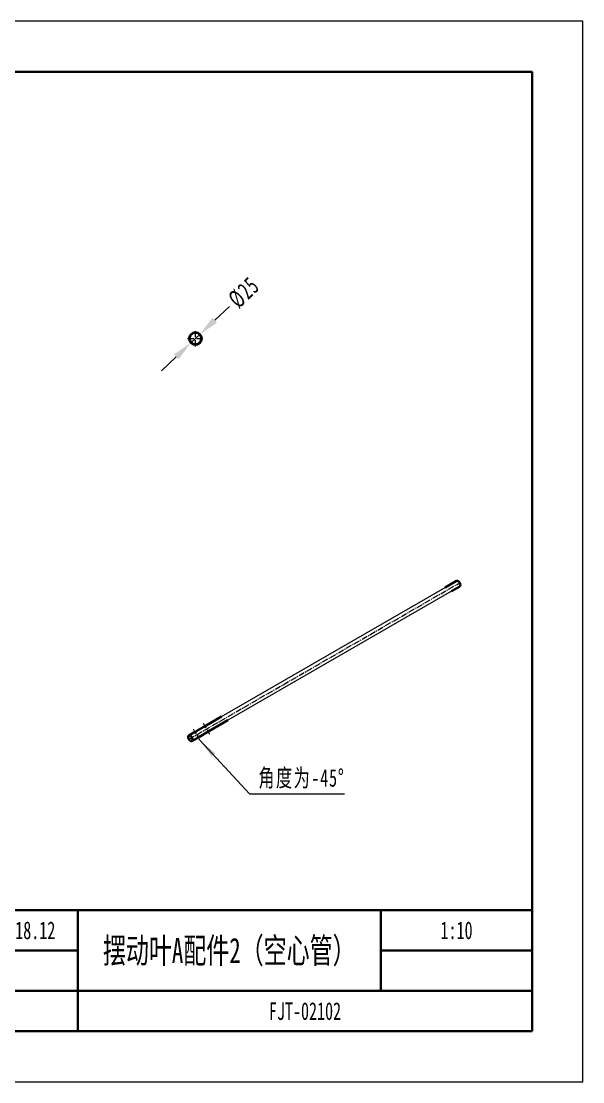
# Model space of a CAD drawing. Header units: millimetres. Extents: x -1485 to 9129, y -4612 to 1050.
# Drawn here: x 8017 to 9129, y -1050 to 1050 of the extents above; entities that cross this region are included whole.
import ezdxf
from ezdxf.enums import TextEntityAlignment as Align

# ---------------------------------------------------------------- set-up
doc = ezdxf.new("R2010")
doc.units = ezdxf.units.MM
doc.linetypes.add('点画线', pattern=[18, 12, -2, 2, -2])
doc.layers.get('0').update_dxf_attribs({"lineweight": 18})
for name, color, linetype, lineweight in [('中心线层', 1, '点画线', 18), ('尺寸线层', 3, 'Continuous', 18), ('粗实线层', 7, 'Continuous', 35), ('细实线层', 7, 'Continuous', 18)]:
    doc.layers.add(name, color=color, linetype=linetype, lineweight=lineweight)
doc.styles.add('标准', font='', dxfattribs={"width": 0.667})
doc.styles.get('标准').set_extended_font_data('宋体')
doc.dimstyles.new('标准', dxfattribs={"dimscale": 10, "dimtxt": 3.5, "dimasz": 4, "dimexe": 2, "dimexo": 0, "dimtad": 1, "dimdsep": 46, "dimtxsty": '标准', "dimblk": '_CAXARROW', "dimcen": 0, "dimdle": 8, "dimazin": 2, "dimtfac": 0.707107, "dimtdec": 3, "dimtmove": 2, "dimatfit": 3, "dimfxl": 0, "dimfrac": 2, "dimtolj": 1, "dimarcsym": 0})

# ---------------------------------------------------------------- blocks, each defined once
blk = doc.blocks.new('$CAXA_FRAME_13B17AC1$')
at = {"layer": '粗实线层'}
for p, q in [((138.5, 95), (-138.5, 95)), ((138.5, -95), (138.5, 95)), ((-138.5, -95), (138.5, -95))]:
    blk.add_line(p, q, dxfattribs=at)
at = {"layer": '细实线层'}
for p, q in [((148.5, 105), (-148.5, 105)), ((148.5, -105), (148.5, 105)), ((-148.5, -105), (148.5, -105))]:
    blk.add_line(p, q, dxfattribs=at)
at = {"layer": '尺寸线层', "style": '标准', "width": 0.667}
blk.add_attdef('图纸编号', text='', height=5.19, rotation=180, dxfattribs=at).set_placement((-113.5, 90), align=Align.MIDDLE_CENTER)
blk = doc.blocks.new('$CAXA_TITLE_151E506F$')
at = {"layer": '粗实线层'}
for p, q in [((-140, 24), (-140, 0)), ((-140, 24), (0, 24)), ((-90, 24), (-90, 0)), ((-30, 24), (-30, 8)), ((0, 24), (0, 0)), ((0, 24), (0, 8)), ((-140, 16), (-90, 16)), ((-30, 16), (0, 16)), ((-140, 8), (0, 8)), ((-140, 0), (0, 0))]:
    blk.add_line(p, q, dxfattribs=at)
at = {"layer": '细实线层'}
for p, q in [((-130, 24), (-130, 8)), ((-110, 24), (-110, 8))]:
    blk.add_line(p, q, dxfattribs=at)
at = {"layer": '尺寸线层', "char_height": 3.481, "width": 18, "attachment_point": 5, "line_spacing_factor": 0.963108, "style": '标准'}
for s, insert in [('\\T1.1;制图', (-135, 20)), ('\\T1.1;校核', (-135, 12))]:
    blk.add_mtext(s, dxfattribs=dict(at, insert=insert))
at = {"layer": '尺寸线层', "style": '标准', "width": 0.667}
for tag, height, p in [('制图签名', 3.63, (-120, 20)), ('制图日期', 3.63, (-100, 20)), ('图纸比例', 3.63, (-15, 20)), ('图纸名称', 5.19, (-60, 16)), ('校核签名', 3.63, (-120, 12)), ('校核日期', 3.63, (-100, 12)), ('重量', 3.63, (-15, 12)), ('院校名称', 3.63, (-115, 4)), ('图纸编号', 3.63, (-45, 4))]:
    blk.add_attdef(tag, text='', height=height, dxfattribs=at).set_placement(p, align=Align.MIDDLE_CENTER)
blk = doc.blocks.new('*X17')
at = {"layer": '尺寸线层'}
for points in [[(8396, 462.7), (8405.2, 453), (8371.6, 430.3)], [(8329.1, 380.7), (8319.9, 390.3), (8353.5, 413.1)]]:
    blk.add_hatch(color=0, dxfattribs=at).paths.add_polyline_path(points, flags=0)
at = {"layer": '尺寸线层', "color": 0, "lineweight": -2}
for p, q in [((8400.6, 457.8), (8429.6, 485.4)), ((8353.5, 413.1), (8371.6, 430.3)), ((8324.5, 385.5), (8295.5, 357.9))]:
    blk.add_line(p, q, dxfattribs=at)
at = {"layer": '尺寸线层', "color": 0, "lineweight": 18, "insert": (8458.5, 512.8), "char_height": 35, "width": 127.589, "attachment_point": 5, "rotation": 43.5343, "line_spacing_factor": 1.15057, "style": '标准'}
blk.add_mtext('\\T1.1;%%C25', dxfattribs=at)
blk = doc.blocks.new('_CAXARROW')
blk.add_hatch(color=0).paths.add_polyline_path([(0, 0), (-1, 0.125), (-1, -0.125)], flags=0)
blk = doc.blocks.new('*X18')
at = {"layer": '尺寸线层', "linetype": 'Continuous', "lineweight": 18}
blk.add_hatch(color=0, dxfattribs=at).paths.add_polyline_path([(7443.3, 106.1), (7474.2, 80.2), (7466.8, 73.4)], flags=0)
at = {"layer": '尺寸线层', "color": 0, "lineweight": 18}
for p, q in [((7443.3, 106.1), (7541.9, 0)), ((7541.9, 0), (7729.7, 0))]:
    blk.add_line(p, q, dxfattribs=at)
at = {"layer": '尺寸线层', "color": 0, "lineweight": 18, "insert": (7644.4, 29.5), "char_height": 35, "width": 341.124, "attachment_point": 5, "line_spacing_factor": 1.15057, "style": '标准'}
blk.add_mtext('\\T1.1;角度为-45%%D', dxfattribs=at)

msp = doc.modelspace()

# ---------------------------------------------------------------- linework, layer by layer
for p, q in [((8414.28, -326.989), (8856.924, -71.428)), ((8869.418, -78.648), (8426.776, -334.208))]:
    msp.add_line(p, q)
at = {"layer": '中心线层'}
for p, q in [((8347.047, 421.661), (8378.047, 421.661)), ((8362.547, 406.161), (8362.547, 437.161)), ((8349.338, -371.7), (8885.925, -61.901)), ((8371.135, -373.652), (8358.546, -351.847)), ((8390.934, -362.221), (8378.345, -340.416))]:
    msp.add_line(p, q, dxfattribs=at)
at = {"layer": '粗实线层', "lineweight": 35}
for p, q in [((8359.593, 433.807), (8359.591, 433.809)), ((8374.695, 418.705), (8374.693, 418.707)), ((8879.671, -58.295), (8856.924, -71.428)), ((8869.418, -78.648), (8885.921, -69.12)), ((8414.28, -326.989), (8383.807, -344.582)), ((8390.059, -355.407), (8426.776, -334.208)), ((8379.22, -347.23), (8364.008, -356.013)), ((8359.421, -358.661), (8349.341, -364.481)), ((8355.591, -375.307), (8365.673, -369.486)), ((8370.26, -366.838), (8385.472, -358.055))]:
    msp.add_line(p, q, dxfattribs=at)
for radius in [12.5, 11.5]:
    msp.add_circle((8362.547, 421.661), radius, dxfattribs=at)
msp.add_ellipse((8882.796, -63.708), major_axis=(3.125, -5.413), ratio=0.57735027, start_param=0, end_param=3.14159255, dxfattribs=at)
for major_axis in [(3.125, -5.413), (2.875, -4.98)]:
    msp.add_ellipse((8352.466, -369.894), major_axis=major_axis, ratio=0.57735027, dxfattribs=at)
for points, knots in [([(8362.01, -357.85), (8362.028, -357.832), (8362.046, -357.814), (8362.083, -357.777), (8362.102, -357.757), (8362.14, -357.718), (8362.159, -357.699), (8362.255, -357.602), (8362.33, -357.524), (8362.479, -357.371), (8362.552, -357.295), (8362.698, -357.146), (8362.771, -357.072), (8362.861, -356.981), (8362.879, -356.963), (8362.915, -356.927), (8362.933, -356.91), (8362.987, -356.856), (8363.023, -356.822), (8363.128, -356.72), (8363.197, -356.654), (8363.332, -356.529), (8363.399, -356.47), (8363.53, -356.358), (8363.594, -356.305), (8363.665, -356.249), (8363.673, -356.243), (8363.689, -356.231), (8363.712, -356.213), (8363.766, -356.173), (8363.811, -356.141), (8363.899, -356.08), (8363.955, -356.044), (8364.063, -355.981), (8364.115, -355.954), (8364.177, -355.927), (8364.189, -355.921), (8364.213, -355.911), (8364.225, -355.907), (8364.26, -355.894), (8364.283, -355.886), (8364.348, -355.867), (8364.388, -355.86), (8364.462, -355.854), (8364.495, -355.855), (8364.533, -355.862), (8364.541, -355.864), (8364.555, -355.868), (8364.562, -355.87), (8364.582, -355.878), (8364.595, -355.884), (8364.629, -355.905), (8364.648, -355.923), (8364.679, -355.966), (8364.691, -355.992), (8364.7, -356.027), (8364.702, -356.034), (8364.704, -356.05), (8364.706, -356.057), (8364.708, -356.081), (8364.709, -356.097), (8364.708, -356.149), (8364.703, -356.185), (8364.685, -356.263), (8364.671, -356.304), (8364.644, -356.368), (8364.633, -356.39), (8364.616, -356.423), (8364.61, -356.435), (8364.598, -356.457), (8364.591, -356.469), (8364.556, -356.526), (8364.524, -356.573), (8364.449, -356.668), (8364.407, -356.715), (8364.313, -356.811), (8364.261, -356.859), (8364.175, -356.931), (8364.145, -356.955), (8364.081, -357.003), (8364.049, -357.027), (8363.981, -357.074), (8363.945, -357.097), (8363.891, -357.131), (8363.863, -357.149), (8363.83, -357.168), (8363.816, -357.177), (8363.806, -357.182), (8363.801, -357.185), (8363.796, -357.188)], [0, 0, 0, 0, 0.04634254, 0.04634254, 0.09564308, 0.09564308, 0.14494362, 0.14494362, 0.34214577, 0.34214577, 0.53934793, 0.53934793, 0.73655008, 0.73655008, 0.78585062, 0.78585062, 0.83515116, 0.83515116, 0.93375224, 0.93375224, 1.13095439, 1.13095439, 1.32815655, 1.32815655, 1.5253587, 1.5253587, 1.55000897, 1.55000897, 1.57465924, 1.62395978, 1.72256085, 1.72256085, 1.91976301, 1.91976301, 2.11696516, 2.11696516, 2.1662657, 2.1662657, 2.21556624, 2.21556624, 2.31416732, 2.31416732, 2.51136947, 2.51136947, 2.70857163, 2.70857163, 2.75787217, 2.75787217, 2.80717271, 2.80717271, 2.90577378, 2.90577378, 3.10297594, 3.10297594, 3.30017809, 3.30017809, 3.34947863, 3.34947863, 3.39877917, 3.39877917, 3.49738025, 3.49738025, 3.6945824, 3.6945824, 3.89178456, 3.89178456, 3.99038563, 3.99038563, 4.03968617, 4.03968617, 4.08898671, 4.08898671, 4.28618887, 4.28618887, 4.48339102, 4.48339102, 4.68059318, 4.68059318, 4.77919425, 4.77919425, 4.87779533, 4.87779533, 4.97639641, 4.97639641, 5.02569695, 5.05034722, 5.06267235, 5.06267235, 5.07499749, 5.07499749, 5.07499749, 5.07499749]), ([(8364.666, -356.296), (8364.662, -356.296), (8364.659, -356.297), (8364.645, -356.298), (8364.615, -356.302), (8364.584, -356.308), (8364.518, -356.325), (8364.472, -356.341), (8364.375, -356.383), (8364.323, -356.409), (8364.255, -356.448), (8364.241, -356.456), (8364.213, -356.473), (8364.199, -356.482), (8364.156, -356.509), (8364.128, -356.528), (8364.04, -356.59), (8363.979, -356.635), (8363.855, -356.733), (8363.792, -356.787), (8363.711, -356.859), (8363.694, -356.874), (8363.661, -356.903), (8363.644, -356.919), (8363.594, -356.965), (8363.561, -356.996), (8363.46, -357.093), (8363.392, -357.16), (8363.254, -357.299), (8363.184, -357.371), (8363.096, -357.464), (8363.078, -357.483), (8363.05, -357.513), (8363.039, -357.524), (8363.028, -357.536)], [0, 0, 0, 0, 0.02054117, 0.02054117, 0.07697328, 0.18983749, 0.18983749, 0.41556593, 0.41556593, 0.64129436, 0.64129436, 0.69772647, 0.69772647, 0.75415858, 0.75415858, 0.8670228, 0.8670228, 1.09275123, 1.09275123, 1.31847967, 1.31847967, 1.37491178, 1.37491178, 1.43134389, 1.43134389, 1.5442081, 1.5442081, 1.76993654, 1.76993654, 1.99566497, 1.99566497, 2.05209708, 2.05209708, 2.08618207, 2.08618207, 2.08618207, 2.08618207]), ([(8383.595, -345.757), (8383.518, -345.802), (8383.437, -345.845), (8383.268, -345.927), (8383.092, -346.006), (8382.903, -346.08), (8382.781, -346.124), (8382.757, -346.133), (8382.707, -346.15), (8382.633, -346.176), (8382.558, -346.2), (8382.407, -346.249), (8382.305, -346.28), (8382.099, -346.34), (8381.994, -346.369), (8381.863, -346.404), (8381.837, -346.411), (8381.784, -346.425), (8381.705, -346.446), (8381.626, -346.466), (8381.469, -346.506), (8381.365, -346.533), (8381.159, -346.585), (8381.056, -346.611), (8380.903, -346.65), (8380.853, -346.663), (8380.777, -346.682), (8380.752, -346.689), (8380.702, -346.702), (8380.677, -346.709), (8380.554, -346.741), (8380.458, -346.768), (8380.272, -346.821), (8380.181, -346.848), (8380.005, -346.903), (8379.92, -346.931), (8379.818, -346.967), (8379.797, -346.974), (8379.757, -346.989), (8379.698, -347.011), (8379.641, -347.033), (8379.531, -347.078), (8379.462, -347.108), (8379.334, -347.168), (8379.275, -347.199), (8379.219, -347.231), (8379.218, -347.232), (8379.216, -347.233)], [0, 0, 0, 0, 0.28923178, 0.28923178, 0.57846356, 0.86769534, 0.86769534, 0.94000329, 0.94000329, 1.01231124, 1.15692713, 1.15692713, 1.44615891, 1.44615891, 1.73539069, 1.73539069, 1.80769863, 1.80769863, 1.88000658, 2.02462247, 2.02462247, 2.31385425, 2.31385425, 2.60308603, 2.60308603, 2.74770192, 2.74770192, 2.82000987, 2.82000987, 2.89231781, 2.89231781, 3.1815496, 3.1815496, 3.47078138, 3.47078138, 3.76001316, 3.76001316, 3.8323211, 3.8323211, 3.90462905, 4.04924494, 4.04924494, 4.33847672, 4.33847672, 4.6277085, 4.6277085, 4.63464981, 4.63464981, 4.63464981, 4.63464981]), ([(8381.809, -346.419), (8381.827, -346.401), (8381.845, -346.383), (8381.882, -346.346), (8381.901, -346.326), (8381.939, -346.288), (8381.958, -346.268), (8382.054, -346.171), (8382.129, -346.093), (8382.278, -345.94), (8382.351, -345.864), (8382.497, -345.715), (8382.57, -345.641), (8382.66, -345.55), (8382.678, -345.532), (8382.714, -345.497), (8382.732, -345.479), (8382.786, -345.425), (8382.822, -345.391), (8382.927, -345.289), (8382.996, -345.223), (8383.131, -345.099), (8383.198, -345.039), (8383.329, -344.927), (8383.393, -344.874), (8383.464, -344.818), (8383.472, -344.812), (8383.488, -344.8), (8383.511, -344.782), (8383.565, -344.742), (8383.61, -344.71), (8383.698, -344.649), (8383.754, -344.613), (8383.862, -344.55), (8383.914, -344.523), (8383.976, -344.496), (8383.988, -344.49), (8384.012, -344.48), (8384.024, -344.476), (8384.059, -344.463), (8384.082, -344.455), (8384.147, -344.436), (8384.187, -344.429), (8384.261, -344.423), (8384.294, -344.424), (8384.332, -344.431), (8384.34, -344.433), (8384.354, -344.437), (8384.361, -344.439), (8384.381, -344.447), (8384.394, -344.453), (8384.428, -344.474), (8384.447, -344.492), (8384.478, -344.536), (8384.49, -344.561), (8384.499, -344.596), (8384.501, -344.604), (8384.503, -344.619), (8384.505, -344.626), (8384.507, -344.65), (8384.508, -344.666), (8384.507, -344.718), (8384.502, -344.754), (8384.484, -344.832), (8384.47, -344.873), (8384.443, -344.937), (8384.432, -344.959), (8384.415, -344.992), (8384.409, -345.004), (8384.397, -345.026), (8384.39, -345.038), (8384.355, -345.095), (8384.323, -345.142), (8384.248, -345.237), (8384.206, -345.285), (8384.112, -345.38), (8384.06, -345.428), (8383.974, -345.5), (8383.944, -345.524), (8383.88, -345.572), (8383.848, -345.596), (8383.78, -345.643), (8383.744, -345.666), (8383.69, -345.701), (8383.662, -345.718), (8383.629, -345.737), (8383.615, -345.746), (8383.605, -345.751), (8383.6, -345.754), (8383.595, -345.757)], [0, 0, 0, 0, 0.04634254, 0.04634254, 0.09564308, 0.09564308, 0.14494362, 0.14494362, 0.34214578, 0.34214578, 0.53934793, 0.53934793, 0.73655009, 0.73655009, 0.78585062, 0.78585062, 0.83515116, 0.83515116, 0.93375224, 0.93375224, 1.1309544, 1.1309544, 1.32815655, 1.32815655, 1.52535871, 1.52535871, 1.55000897, 1.55000897, 1.57465924, 1.62395978, 1.72256086, 1.72256086, 1.91976302, 1.91976302, 2.11696517, 2.11696517, 2.16626571, 2.16626571, 2.21556625, 2.21556625, 2.31416732, 2.31416732, 2.51136948, 2.51136948, 2.70857163, 2.70857163, 2.75787217, 2.75787217, 2.80717271, 2.80717271, 2.90577379, 2.90577379, 3.10297594, 3.10297594, 3.3001781, 3.3001781, 3.34947864, 3.34947864, 3.39877918, 3.39877918, 3.49738025, 3.49738025, 3.69458241, 3.69458241, 3.89178456, 3.89178456, 3.99038564, 3.99038564, 4.03968618, 4.03968618, 4.08898672, 4.08898672, 4.28618887, 4.28618887, 4.48339103, 4.48339103, 4.68059318, 4.68059318, 4.77919426, 4.77919426, 4.87779534, 4.87779534, 4.97639642, 4.97639642, 5.02569695, 5.05034722, 5.06267236, 5.06267236, 5.07499749, 5.07499749, 5.07499749, 5.07499749]), ([(8384.465, -344.865), (8384.461, -344.865), (8384.458, -344.866), (8384.444, -344.867), (8384.414, -344.871), (8384.383, -344.877), (8384.317, -344.894), (8384.271, -344.91), (8384.173, -344.952), (8384.122, -344.978), (8384.054, -345.017), (8384.04, -345.025), (8384.012, -345.042), (8383.998, -345.051), (8383.955, -345.078), (8383.927, -345.097), (8383.838, -345.159), (8383.778, -345.204), (8383.654, -345.303), (8383.591, -345.356), (8383.509, -345.428), (8383.493, -345.443), (8383.46, -345.473), (8383.443, -345.488), (8383.393, -345.534), (8383.36, -345.565), (8383.259, -345.662), (8383.191, -345.729), (8383.053, -345.868), (8382.983, -345.94), (8382.895, -346.033), (8382.877, -346.052), (8382.849, -346.082), (8382.838, -346.093), (8382.827, -346.105)], [0, 0, 0, 0, 0.0205412, 0.0205412, 0.07697331, 0.18983752, 0.18983752, 0.41556596, 0.41556596, 0.64129439, 0.64129439, 0.6977265, 0.6977265, 0.75415861, 0.75415861, 0.86702282, 0.86702282, 1.09275125, 1.09275125, 1.31847969, 1.31847969, 1.3749118, 1.3749118, 1.4313439, 1.4313439, 1.54420812, 1.54420812, 1.76993655, 1.76993655, 1.99566499, 1.99566499, 2.0520971, 2.0520971, 2.08618207, 2.08618207, 2.08618207, 2.08618207]), ([(8385.466, -358.058), (8385.519, -358.028), (8385.574, -357.993), (8385.646, -357.944), (8385.661, -357.933), (8385.691, -357.912), (8385.706, -357.901), (8385.752, -357.867), (8385.783, -357.844), (8385.877, -357.771), (8385.941, -357.719), (8386.071, -357.607), (8386.138, -357.547), (8386.224, -357.468), (8386.241, -357.453), (8386.276, -357.42), (8386.293, -357.404), (8386.346, -357.354), (8386.381, -357.321), (8386.486, -357.219), (8386.557, -357.149), (8386.701, -357.005), (8386.773, -356.931), (8386.865, -356.837), (8386.884, -356.818), (8386.921, -356.78), (8386.939, -356.761), (8386.995, -356.704), (8387.033, -356.665), (8387.145, -356.55), (8387.219, -356.473), (8387.37, -356.319), (8387.446, -356.242), (8387.561, -356.127), (8387.6, -356.089), (8387.658, -356.032), (8387.677, -356.013), (8387.716, -355.975), (8387.736, -355.956), (8387.834, -355.862), (8387.912, -355.789), (8388.068, -355.647), (8388.146, -355.578), (8388.303, -355.446), (8388.382, -355.383), (8388.5, -355.292), (8388.54, -355.263), (8388.62, -355.205), (8388.66, -355.177), (8388.739, -355.124), (8388.778, -355.099), (8388.837, -355.062), (8388.866, -355.044), (8388.9, -355.024), (8388.914, -355.015), (8388.924, -355.009), (8388.929, -355.006), (8388.934, -355.004)], [0, 0, 0, 0, 0.28260036, 0.28260036, 0.35513631, 0.35513631, 0.42767226, 0.42767226, 0.57274417, 0.57274417, 0.86288798, 0.86288798, 1.15303179, 1.15303179, 1.22556774, 1.22556774, 1.29810369, 1.29810369, 1.4431756, 1.4431756, 1.73331941, 1.73331941, 2.02346322, 2.02346322, 2.09599917, 2.09599917, 2.16853512, 2.16853512, 2.31360703, 2.31360703, 2.60375084, 2.60375084, 2.89389465, 2.89389465, 3.03896655, 3.03896655, 3.1115025, 3.1115025, 3.18403846, 3.18403846, 3.47418227, 3.47418227, 3.76432608, 3.76432608, 4.05446989, 4.05446989, 4.19954179, 4.19954179, 4.3446137, 4.3446137, 4.4896856, 4.4896856, 4.56222156, 4.59848953, 4.61662352, 4.61662352, 4.63475751, 4.63475751, 4.63475751, 4.63475751]), ([(8388.934, -355.004), (8389.011, -354.959), (8389.087, -354.919), (8389.234, -354.849), (8389.378, -354.789), (8389.514, -354.746), (8389.596, -354.724), (8389.613, -354.72), (8389.645, -354.713), (8389.693, -354.702), (8389.739, -354.694), (8389.829, -354.681), (8389.885, -354.677), (8389.992, -354.674), (8390.042, -354.677), (8390.1, -354.684), (8390.111, -354.685), (8390.134, -354.689), (8390.166, -354.695), (8390.197, -354.702), (8390.254, -354.719), (8390.289, -354.733), (8390.348, -354.766), (8390.374, -354.785), (8390.405, -354.816), (8390.415, -354.826), (8390.427, -354.843), (8390.431, -354.849), (8390.438, -354.861), (8390.441, -354.867), (8390.455, -354.897), (8390.461, -354.922), (8390.463, -354.976), (8390.459, -355.004), (8390.439, -355.061), (8390.424, -355.091), (8390.398, -355.129), (8390.393, -355.137), (8390.381, -355.152), (8390.362, -355.176), (8390.34, -355.199), (8390.292, -355.246), (8390.255, -355.277), (8390.169, -355.34), (8390.12, -355.371), (8390.04, -355.418), (8390.011, -355.434), (8389.974, -355.453), (8389.966, -355.457), (8389.951, -355.465), (8389.928, -355.476), (8389.904, -355.488), (8389.824, -355.527), (8389.755, -355.557), (8389.609, -355.616), (8389.532, -355.645), (8389.41, -355.688), (8389.368, -355.703), (8389.304, -355.724), (8389.282, -355.731), (8389.239, -355.745), (8389.217, -355.752), (8389.106, -355.787), (8389.015, -355.814), (8388.827, -355.868), (8388.731, -355.894), (8388.584, -355.933), (8388.534, -355.946), (8388.458, -355.966), (8388.433, -355.973), (8388.382, -355.986), (8388.357, -355.992), (8388.229, -356.025), (8388.127, -356.051), (8387.92, -356.103), (8387.816, -356.129), (8387.632, -356.176), (8387.551, -356.197), (8387.471, -356.219)], [0, 0, 0, 0, 0.19681456, 0.19681456, 0.39362911, 0.59044367, 0.59044367, 0.63964731, 0.63964731, 0.68885094, 0.78725822, 0.78725822, 0.98407278, 0.98407278, 1.18088733, 1.18088733, 1.23009097, 1.23009097, 1.27929461, 1.37770189, 1.37770189, 1.57451644, 1.57451644, 1.771331, 1.771331, 1.86973828, 1.86973828, 1.91894192, 1.91894192, 1.96814555, 1.96814555, 2.16496011, 2.16496011, 2.36177467, 2.36177467, 2.55858922, 2.55858922, 2.60779286, 2.60779286, 2.6569965, 2.75540378, 2.75540378, 2.95221833, 2.95221833, 3.14903289, 3.14903289, 3.24744017, 3.24744017, 3.27204199, 3.27204199, 3.2966438, 3.34584744, 3.34584744, 3.542662, 3.542662, 3.73947655, 3.73947655, 3.83788383, 3.83788383, 3.88708747, 3.88708747, 3.93629111, 3.93629111, 4.13310567, 4.13310567, 4.32992022, 4.32992022, 4.4283275, 4.4283275, 4.47753114, 4.47753114, 4.52673478, 4.52673478, 4.72354933, 4.72354933, 4.92036389, 4.92036389, 5.07092706, 5.07092706, 5.07092706, 5.07092706]), ([(8388.247, -355.495), (8388.284, -355.487), (8388.321, -355.478), (8388.457, -355.445), (8388.554, -355.421), (8388.743, -355.372), (8388.835, -355.346), (8389.014, -355.294), (8389.1, -355.268), (8389.267, -355.212), (8389.346, -355.184), (8389.494, -355.126), (8389.564, -355.097), (8389.693, -355.036), (8389.753, -355.006), (8389.822, -354.966), (8389.835, -354.958), (8389.861, -354.942), (8389.874, -354.934), (8389.911, -354.91), (8389.935, -354.894), (8390, -354.846), (8390.038, -354.814), (8390.1, -354.752), (8390.125, -354.722), (8390.144, -354.692)], [0, 0, 0, 0, 0.08259346, 0.08259346, 0.30764394, 0.30764394, 0.53269442, 0.53269442, 0.7577449, 0.7577449, 0.98279538, 0.98279538, 1.20784586, 1.20784586, 1.43289634, 1.43289634, 1.48915896, 1.48915896, 1.54542158, 1.54542158, 1.65794681, 1.65794681, 1.88299729, 1.88299729, 2.0934193, 2.0934193, 2.0934193, 2.0934193]), ([(8363.796, -357.188), (8363.719, -357.233), (8363.638, -357.276), (8363.469, -357.358), (8363.293, -357.437), (8363.104, -357.511), (8362.982, -357.555), (8362.958, -357.564), (8362.908, -357.581), (8362.834, -357.607), (8362.759, -357.631), (8362.608, -357.68), (8362.506, -357.711), (8362.3, -357.771), (8362.196, -357.8), (8362.064, -357.835), (8362.038, -357.842), (8361.985, -357.856), (8361.906, -357.877), (8361.827, -357.897), (8361.67, -357.937), (8361.566, -357.964), (8361.36, -358.016), (8361.257, -358.042), (8361.105, -358.081), (8361.054, -358.094), (8360.978, -358.113), (8360.953, -358.12), (8360.903, -358.133), (8360.878, -358.14), (8360.755, -358.172), (8360.659, -358.199), (8360.473, -358.252), (8360.382, -358.279), (8360.206, -358.334), (8360.121, -358.362), (8360.019, -358.398), (8359.998, -358.405), (8359.958, -358.42), (8359.899, -358.442), (8359.842, -358.464), (8359.732, -358.509), (8359.663, -358.539), (8359.535, -358.599), (8359.476, -358.63), (8359.42, -358.662), (8359.419, -358.663), (8359.417, -358.664)], [0, 0, 0, 0, 0.28923178, 0.28923178, 0.57846356, 0.86769534, 0.86769534, 0.94000329, 0.94000329, 1.01231124, 1.15692713, 1.15692713, 1.44615891, 1.44615891, 1.73539069, 1.73539069, 1.80769863, 1.80769863, 1.88000658, 2.02462247, 2.02462247, 2.31385425, 2.31385425, 2.60308603, 2.60308603, 2.74770192, 2.74770192, 2.82000987, 2.82000987, 2.89231781, 2.89231781, 3.1815496, 3.1815496, 3.47078138, 3.47078138, 3.76001316, 3.76001316, 3.8323211, 3.8323211, 3.90462905, 4.04924494, 4.04924494, 4.33847672, 4.33847672, 4.6277085, 4.6277085, 4.63464981, 4.63464981, 4.63464981, 4.63464981]), ([(8365.667, -369.489), (8365.72, -369.459), (8365.775, -369.424), (8365.847, -369.375), (8365.862, -369.364), (8365.892, -369.343), (8365.907, -369.332), (8365.953, -369.298), (8365.984, -369.275), (8366.078, -369.202), (8366.142, -369.15), (8366.272, -369.038), (8366.339, -368.978), (8366.425, -368.899), (8366.442, -368.883), (8366.477, -368.851), (8366.494, -368.835), (8366.547, -368.785), (8366.582, -368.752), (8366.687, -368.65), (8366.758, -368.58), (8366.902, -368.436), (8366.974, -368.362), (8367.066, -368.268), (8367.085, -368.249), (8367.122, -368.211), (8367.14, -368.192), (8367.196, -368.135), (8367.234, -368.096), (8367.346, -367.981), (8367.42, -367.904), (8367.571, -367.75), (8367.647, -367.673), (8367.762, -367.558), (8367.801, -367.52), (8367.859, -367.463), (8367.878, -367.444), (8367.917, -367.406), (8367.937, -367.387), (8368.035, -367.293), (8368.113, -367.22), (8368.269, -367.078), (8368.347, -367.009), (8368.504, -366.877), (8368.583, -366.814), (8368.701, -366.723), (8368.741, -366.694), (8368.821, -366.636), (8368.861, -366.608), (8368.94, -366.555), (8368.979, -366.53), (8369.038, -366.493), (8369.067, -366.475), (8369.101, -366.454), (8369.115, -366.446), (8369.125, -366.44), (8369.13, -366.437), (8369.135, -366.435)], [0, 0, 0, 0, 0.28260036, 0.28260036, 0.35513631, 0.35513631, 0.42767226, 0.42767226, 0.57274417, 0.57274417, 0.86288798, 0.86288798, 1.15303179, 1.15303179, 1.22556774, 1.22556774, 1.29810369, 1.29810369, 1.4431756, 1.4431756, 1.73331941, 1.73331941, 2.02346322, 2.02346322, 2.09599917, 2.09599917, 2.16853512, 2.16853512, 2.31360703, 2.31360703, 2.60375084, 2.60375084, 2.89389465, 2.89389465, 3.03896655, 3.03896655, 3.1115025, 3.1115025, 3.18403846, 3.18403846, 3.47418227, 3.47418227, 3.76432608, 3.76432608, 4.05446989, 4.05446989, 4.19954179, 4.19954179, 4.3446137, 4.3446137, 4.4896856, 4.4896856, 4.56222155, 4.59848953, 4.61662352, 4.61662352, 4.63475751, 4.63475751, 4.63475751, 4.63475751]), ([(8369.135, -366.435), (8369.212, -366.39), (8369.288, -366.35), (8369.435, -366.28), (8369.579, -366.22), (8369.715, -366.177), (8369.797, -366.155), (8369.814, -366.151), (8369.846, -366.144), (8369.894, -366.133), (8369.94, -366.125), (8370.03, -366.112), (8370.086, -366.108), (8370.193, -366.105), (8370.243, -366.108), (8370.301, -366.115), (8370.312, -366.116), (8370.335, -366.12), (8370.367, -366.126), (8370.398, -366.133), (8370.455, -366.15), (8370.49, -366.164), (8370.549, -366.197), (8370.575, -366.216), (8370.606, -366.247), (8370.616, -366.257), (8370.628, -366.274), (8370.632, -366.28), (8370.639, -366.292), (8370.642, -366.298), (8370.656, -366.328), (8370.662, -366.353), (8370.664, -366.407), (8370.66, -366.435), (8370.64, -366.492), (8370.625, -366.522), (8370.599, -366.56), (8370.594, -366.568), (8370.582, -366.583), (8370.563, -366.607), (8370.541, -366.63), (8370.493, -366.677), (8370.456, -366.708), (8370.37, -366.771), (8370.321, -366.802), (8370.241, -366.849), (8370.212, -366.864), (8370.175, -366.884), (8370.167, -366.888), (8370.152, -366.896), (8370.129, -366.907), (8370.105, -366.919), (8370.025, -366.957), (8369.956, -366.988), (8369.81, -367.047), (8369.733, -367.076), (8369.611, -367.119), (8369.569, -367.134), (8369.505, -367.155), (8369.483, -367.162), (8369.44, -367.176), (8369.418, -367.183), (8369.307, -367.218), (8369.216, -367.245), (8369.028, -367.298), (8368.932, -367.325), (8368.785, -367.364), (8368.735, -367.377), (8368.659, -367.397), (8368.634, -367.404), (8368.583, -367.417), (8368.558, -367.423), (8368.43, -367.456), (8368.328, -367.482), (8368.121, -367.534), (8368.017, -367.56), (8367.833, -367.607), (8367.752, -367.628), (8367.672, -367.65)], [0, 0, 0, 0, 0.19681456, 0.19681456, 0.39362911, 0.59044367, 0.59044367, 0.63964731, 0.63964731, 0.68885094, 0.78725822, 0.78725822, 0.98407278, 0.98407278, 1.18088733, 1.18088733, 1.23009097, 1.23009097, 1.27929461, 1.37770189, 1.37770189, 1.57451644, 1.57451644, 1.771331, 1.771331, 1.86973828, 1.86973828, 1.91894192, 1.91894192, 1.96814555, 1.96814555, 2.16496011, 2.16496011, 2.36177467, 2.36177467, 2.55858922, 2.55858922, 2.60779286, 2.60779286, 2.6569965, 2.75540378, 2.75540378, 2.95221833, 2.95221833, 3.14903289, 3.14903289, 3.24744017, 3.24744017, 3.27204199, 3.27204199, 3.2966438, 3.34584744, 3.34584744, 3.542662, 3.542662, 3.73947655, 3.73947655, 3.83788383, 3.83788383, 3.88708747, 3.88708747, 3.93629111, 3.93629111, 4.13310567, 4.13310567, 4.32992022, 4.32992022, 4.4283275, 4.4283275, 4.47753114, 4.47753114, 4.52673478, 4.52673478, 4.72354933, 4.72354933, 4.92036389, 4.92036389, 5.07092706, 5.07092706, 5.07092706, 5.07092706]), ([(8368.448, -366.926), (8368.485, -366.918), (8368.522, -366.909), (8368.658, -366.876), (8368.755, -366.852), (8368.944, -366.803), (8369.036, -366.777), (8369.215, -366.725), (8369.301, -366.699), (8369.468, -366.643), (8369.547, -366.615), (8369.695, -366.557), (8369.765, -366.528), (8369.894, -366.467), (8369.954, -366.437), (8370.023, -366.397), (8370.036, -366.389), (8370.062, -366.373), (8370.075, -366.365), (8370.112, -366.341), (8370.136, -366.325), (8370.201, -366.277), (8370.239, -366.245), (8370.301, -366.183), (8370.326, -366.153), (8370.345, -366.123)], [0, 0, 0, 0, 0.08259347, 0.08259347, 0.30764395, 0.30764395, 0.53269443, 0.53269443, 0.75774491, 0.75774491, 0.98279539, 0.98279539, 1.20784587, 1.20784587, 1.43289635, 1.43289635, 1.48915897, 1.48915897, 1.54542159, 1.54542159, 1.65794683, 1.65794683, 1.88299731, 1.88299731, 2.0934193, 2.0934193, 2.0934193, 2.0934193])]:
    msp.add_open_spline(points, degree=3, knots=knots, dxfattribs=at)

# ---------------------------------------------------------------- block references
at = {"layer": '尺寸线层', "lineweight": 18}
msp.add_blockref('*X18', (927.858, -479.787), dxfattribs=at)
at = {"layer": '粗实线层', "xscale": 10, "yscale": 10, "zscale": 10}
msp.add_blockref('$CAXA_FRAME_13B17AC1$', (7644.45, 0), dxfattribs=at)
at = {"layer": '粗实线层'}
ref = msp.add_blockref('$CAXA_TITLE_151E506F$', (9029.45, -950), dxfattribs=dict(at, xscale=10, yscale=10, zscale=10))
ref.add_attrib('院校名称', '宁德师范学院', dxfattribs={"layer": '尺寸线层', "height": 35, "style": '标准', "width": 0.667}).set_placement((7879.45, -910), align=Align.MIDDLE_CENTER)
ref.add_attrib('图纸名称', '摆动叶A配件2（空心管）', dxfattribs={"layer": '尺寸线层', "height": 50, "style": '标准', "width": 0.667}).set_placement((8429.45, -790), align=Align.MIDDLE_CENTER)
ref.add_attrib('图纸编号', 'FJT-02102', dxfattribs={"layer": '尺寸线层', "height": 35, "style": '标准', "width": 0.667}).set_placement((8579.45, -910), align=Align.MIDDLE_CENTER)
ref.add_attrib('图纸比例', '1:10', dxfattribs={"layer": '尺寸线层', "height": 35, "style": '标准', "width": 0.667}).set_placement((8879.45, -750), align=Align.MIDDLE_CENTER)
ref.add_attrib('制图签名', '袁盛华', dxfattribs={"layer": '尺寸线层', "height": 35, "style": '标准', "width": 0.667}).set_placement((7829.45, -750), align=Align.MIDDLE_CENTER)
ref.add_attrib('制图日期', '2018.12', dxfattribs={"layer": '尺寸线层', "height": 35, "style": '标准', "width": 0.667}).set_placement((8029.45, -750), align=Align.MIDDLE_CENTER)

# ---------------------------------------------------------------- dimensions: what is measured, and where the dimension line sits
at = {"layer": '尺寸线层', "lineweight": 18}
dim = msp.add_diameter_dim_2p(p1=(8353.485, 413.051), p2=(8371.609, 430.271), dimstyle='标准', override={"dimpost": '%%C<>', "dimsah": 1, "dimtfill": 1, "dimtzin": 8}, dxfattribs=at)
dim.commit()
dim.dimension.update_dxf_attribs({"geometry": '*X17', "text_midpoint": (8458.482, 512.809), "dimtype": 163})

doc.saveas('drawing.dxf')
